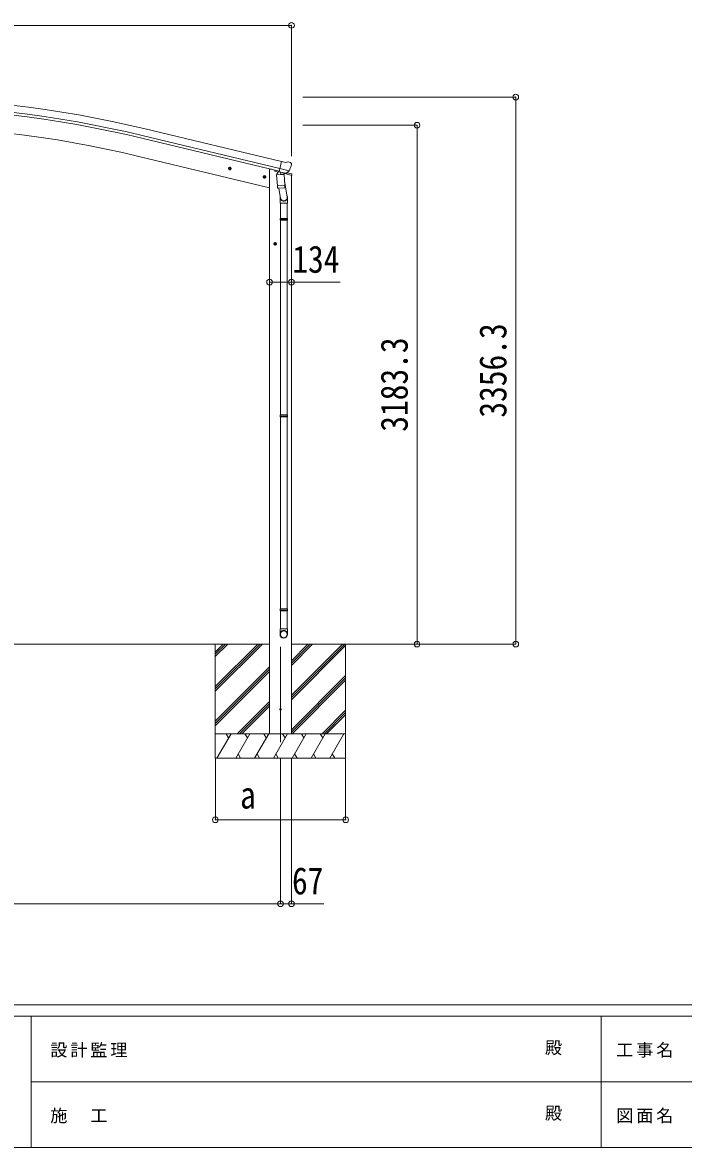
# Model space of a CAD drawing. Units: millimetres at full size. Extents: x -9783 to 9892, y -6828 to 6752.
# Drawn here: x -4022 to 36, y -6828 to 74 of the extents above; entities that cross this region are included whole.
import ezdxf
from ezdxf.enums import TextEntityAlignment as Align

# ---------------------------------------------------------------- set-up
doc = ezdxf.new("R2010")
doc.units = ezdxf.units.MM
doc.header["$LTSCALE"] = 35
doc.header["$PDMODE"] = 32
doc.header["$PDSIZE"] = 35
for name, color, linetype, lineweight in [('0-0_0', 7, 'Continuous', 9), ('0-1_本体', 4, 'Continuous', 9), ('0-2_部品', 7, 'Continuous', 9), ('0-8_PARTS2', 2, 'Continuous', 9), ('0-A_寸法', 6, 'Continuous', 9), ('F-0_240', 7, 'Continuous', 9)]:
    doc.layers.add(name, color=color, linetype=linetype, lineweight=lineweight)
doc.styles.add('ＭＳ ゴシック', font='')
doc.styles.get('ＭＳ ゴシック').set_extended_font_data('MS Gothic')

msp = doc.modelspace()

# ---------------------------------------------------------------- linework, layer by layer
at = {"layer": '0-0_0'}
for p, q in [((-7332.81, -3739.41), (-2505.19, -3739.41)), ((-2838.19, -3788.01), (-2789.59, -3739.41)), ((-2838.19, -3802.15), (-2775.45, -3739.41)), ((-2838.19, -3816.3), (-2761.31, -3739.41)), ((-2838.19, -4028.43), (-2549.18, -3739.41)), ((-2838.19, -4014.28), (-2563.32, -3739.41)), ((-2838.19, -4000.14), (-2577.46, -3739.41)), ((-2838.19, -3739.41), (-2838.19, -4439.41)), ((-2371.19, -3841.51), (-2269.09, -3739.41)), ((-2371.19, -3855.65), (-2254.95, -3739.41)), ((-2371.19, -3869.8), (-2240.81, -3739.41)), ((-2371.19, -4067.78), (-2042.82, -3739.41)), ((-2371.19, -4053.64), (-2056.96, -3739.41)), ((-2371.19, -3739.41), (-1950.03, -3739.41)), ((-2371.19, -4081.93), (-2038.19, -3748.93)), ((-2038.19, -3739.41), (-2038.19, -4439.41)), ((-2838.19, -4212.27), (-2505.19, -3879.28)), ((-2838.19, -4226.42), (-2505.19, -3893.42)), ((-2838.19, -4240.56), (-2505.19, -3907.56)), ((-2371.19, -4265.77), (-2038.19, -3932.78)), ((-2371.19, -4279.91), (-2038.19, -3946.92)), ((-2366.55, -4289.41), (-2038.19, -3961.06)), ((-2703.2, -4289.41), (-2505.19, -4091.41)), ((-2689.06, -4289.41), (-2505.19, -4105.55)), ((-2674.91, -4289.41), (-2505.19, -4119.69)), ((-2182.7, -4289.41), (-2038.19, -4144.91)), ((-2168.56, -4289.41), (-2038.19, -4159.05)), ((-2154.41, -4289.41), (-2038.19, -4173.19)), ((-2038.19, -4289.41), (-2838.19, -4289.41)), ((-2827.9, -4439.41), (-2741.3, -4289.41)), ((-2756.3, -4315.4), (-2771.3, -4289.41)), ((-2712.43, -4439.41), (-2625.83, -4289.41)), ((-2640.83, -4315.4), (-2655.83, -4289.41)), ((-2596.96, -4439.41), (-2510.36, -4289.41)), ((-2525.36, -4315.4), (-2540.36, -4289.41)), ((-2505.19, -4289.41), (-2371.19, -4289.41)), ((-2481.49, -4439.41), (-2394.89, -4289.41)), ((-2409.89, -4315.4), (-2424.89, -4289.41)), ((-2366.02, -4439.41), (-2279.42, -4289.41)), ((-2294.42, -4315.4), (-2309.42, -4289.41)), ((-2250.55, -4439.41), (-2163.95, -4289.41)), ((-2193.95, -4289.41), (-2178.95, -4315.4)), ((-2135.08, -4439.41), (-2048.48, -4289.41)), ((-2697.43, -4413.44), (-2682.43, -4439.41)), ((-2581.96, -4413.43), (-2566.96, -4439.41)), ((-2466.49, -4413.43), (-2451.49, -4439.41)), ((-2351.02, -4413.44), (-2336.02, -4439.41)), ((-2235.55, -4413.44), (-2220.55, -4439.41)), ((-2120.08, -4413.44), (-2105.08, -4439.41)), ((-2838.19, -4439.41), (-2038.19, -4439.41))]:
    msp.add_line(p, q, dxfattribs=at)
at = {"layer": '0-1_本体'}
for p, q in [((-2442.2, -821.14), (-3277.92, -620.5)), ((-2432.13, -779.16), (-3267.84, -578.52)), ((-2446.13, -837.5), (-3281.85, -636.86)), ((-2505.19, -939.53), (-3308.23, -746.74)), ((-2505.19, -826.41), (-2505.19, -4289.41)), ((-2505.19, -826.41), (-2492.32, -826.41)), ((-2371.19, -862.69), (-2371.19, -4289.41))]:
    msp.add_line(p, q, dxfattribs=at)
for radius in [7073, 7029.83, 7013, 6900]:
    msp.add_arc((-4919, -7456.09), radius, 76.5, 103.5, dxfattribs=at)
at = {"layer": '0-2_部品'}
for p, q in [((-2759.27, -819.32), (-2739.82, -823.98)), ((-2751.68, -814.45), (-2756.84, -819.9)), ((-2751.88, -831.37), (-2747.21, -811.93)), ((-2744.38, -816.21), (-2751.68, -814.45)), ((-2747.41, -828.85), (-2742.25, -823.4)), ((-2742.25, -823.4), (-2744.38, -816.21)), ((-2384.4, -835.37), (-2441.91, -821.57)), ((-2405.4, -783.75), (-2431.34, -777.53)), ((-2405.4, -783.75), (-2392.14, -781.05)), ((-2377.66, -784.24), (-2390.85, -781.08)), ((-2374.57, -786.49), (-2370.71, -792.79)), ((-2370.35, -795.07), (-2370.62, -796.22)), ((-2545.35, -870.67), (-2525.9, -875.34)), ((-2537.76, -865.81), (-2542.92, -871.26)), ((-2537.96, -882.73), (-2533.29, -863.28)), ((-2530.46, -867.56), (-2537.76, -865.81)), ((-2533.49, -880.2), (-2528.33, -874.76)), ((-2528.33, -874.76), (-2530.46, -867.56)), ((-2472.88, -830.99), (-2472.88, -834.24)), ((-2450.82, -843.48), (-2469.04, -839.1)), ((-2461.48, -860.93), (-2415.79, -857.73)), ((-2456.8, -927.76), (-2461.48, -860.93)), ((-2447.06, -839.16), (-2460.37, -854.48)), ((-2460.37, -854.48), (-2459.93, -860.82)), ((-2446.12, -839.09), (-2447.06, -839.16)), ((-2443.03, -841.57), (-2444.56, -841.2)), ((-2406.33, -850.38), (-2443.03, -841.57)), ((-2437.08, -843.39), (-2436.06, -858)), ((-2408.87, -852.39), (-2434.69, -858.82)), ((-2417.56, -854.55), (-2417.33, -857.84)), ((-2415.79, -857.73), (-2411.11, -924.57)), ((-2403.96, -850.85), (-2411.48, -849.05)), ((-2368.32, -863.29), (-2411.25, -852.98)), ((-2408.17, -850.6), (-2408.12, -851.35)), ((-2404.8, -850.74), (-2406.33, -850.38)), ((-2401.25, -850.28), (-2384.88, -835.79)), ((-2397.56, -847.01), (-2370.62, -853.48)), ((-2368.32, -856.39), (-2368.32, -863.29)), ((-2456.8, -927.76), (-2411.11, -924.57)), ((-2456.79, -927.76), (-2455.9, -940.46)), ((-2412.1, -939.17), (-2453.8, -942.09)), ((-2448.37, -941.71), (-2437.64, -1005.3)), ((-2412.85, -899.8), (-2396.93, -995.97)), ((-2410.26, -937.04), (-2411.13, -924.57)), ((-2410.65, -938.39), (-2410.65, -938.39)), ((-2440.78, -998.48), (-2440.78, -1033.13)), ((-2440.78, -1033.13), (-2394.78, -1033.13)), ((-2438.78, -1033.13), (-2438.78, -1127.13)), ((-2396.78, -1033.13), (-2396.78, -1127.13)), ((-2394.78, -1033.13), (-2394.78, -998.78)), ((-2440.78, -1129.13), (-2439.78, -1127.13)), ((-2440.78, -1129.13), (-2394.78, -1129.13)), ((-2440.78, -1129.13), (-2440.78, -1137.13)), ((-2440.78, -1137.13), (-2394.78, -1137.13)), ((-2440.78, -1137.13), (-2439.78, -1139.13)), ((-2439.78, -1127.13), (-2395.78, -1127.13)), ((-2439.78, -1139.13), (-2395.78, -1139.13)), ((-2438.78, -1139.13), (-2438.78, -2333.47)), ((-2396.78, -1139.13), (-2396.78, -2333.47)), ((-2394.78, -1129.13), (-2395.78, -1127.13)), ((-2480.99, -1283), (-2460.99, -1283)), ((-2474.74, -1276.5), (-2478.5, -1283)), ((-2467.24, -1276.5), (-2474.74, -1276.5)), ((-2470.99, -1293), (-2470.99, -1273)), ((-2463.49, -1283), (-2467.24, -1276.5)), ((-2467.24, -1289.5), (-2463.49, -1283)), ((-2440.78, -2335.47), (-2439.78, -2333.47)), ((-2440.78, -2335.47), (-2440.78, -2343.47)), ((-2440.78, -2335.47), (-2394.78, -2335.47)), ((-2440.78, -2343.47), (-2439.78, -2345.47)), ((-2440.78, -2343.47), (-2394.78, -2343.47)), ((-2439.78, -2333.47), (-2395.78, -2333.47)), ((-2439.78, -2345.47), (-2395.78, -2345.47)), ((-2438.78, -2345.47), (-2438.78, -3523.51)), ((-2396.78, -2345.47), (-2396.78, -3523.51)), ((-2394.78, -2335.47), (-2395.78, -2333.47)), ((-2394.78, -2343.47), (-2395.78, -2345.47)), ((-2394.78, -2335.47), (-2394.78, -2343.47)), ((-2440.78, -3525.51), (-2439.78, -3523.51)), ((-2440.78, -3525.51), (-2440.78, -3533.51)), ((-2440.78, -3525.51), (-2394.78, -3525.51)), ((-2440.78, -3533.51), (-2439.78, -3535.51)), ((-2440.78, -3533.51), (-2394.78, -3533.51)), ((-2439.78, -3523.51), (-2395.78, -3523.51)), ((-2439.78, -3535.51), (-2395.78, -3535.51)), ((-2438.78, -3535.51), (-2438.78, -3645.51)), ((-2396.78, -3535.51), (-2396.78, -3645.51)), ((-2394.78, -3525.51), (-2395.78, -3523.51)), ((-2394.78, -3533.51), (-2395.78, -3535.51)), ((-2394.78, -3525.51), (-2394.78, -3533.51)), ((-2440.78, -3645.51), (-2394.78, -3645.51)), ((-2440.78, -3679.65), (-2440.78, -3645.51)), ((-2394.78, -3679.65), (-2394.78, -3645.51))]:
    msp.add_line(p, q, dxfattribs=at)
for points in [[(-2756.84, -819.9), (-2754.71, -827.09), (-2747.41, -828.85)], [(-2436.76, -842.98), (-2446.49, -840.64), (-2431.34, -777.53)], [(-2542.92, -871.26), (-2540.79, -878.45), (-2533.49, -880.2)], [(-2436.76, -842.98), (-2436.53, -843.13), (-2411.76, -849.07), (-2411.48, -849.05)], [(-2384.13, -834.8), (-2384.72, -835.64), (-2384.88, -835.79)], [(-2394.78, -1129.13), (-2394.78, -1137.13), (-2395.78, -1139.13)], [(-2478.5, -1283), (-2474.74, -1289.5), (-2467.24, -1289.5)]]:
    msp.add_lwpolyline(points, dxfattribs=at)
for centre, radius in [((-2749.55, -821.65), 8.5), ((-2749.55, -821.65), 7.7), ((-2749.55, -821.65), 6.5), ((-2535.62, -873.01), 8.5), ((-2535.62, -873.01), 7.7), ((-2535.62, -873.01), 6.5), ((-2470.99, -1283), 8.5), ((-2470.99, -1283), 7.7), ((-2470.99, -1283), 6.5)]:
    msp.add_circle(centre, radius, dxfattribs=at)
at = {"layer": '0-2_部品', "color": 4}
msp.add_circle((-2437.79, -4139.41), 5, dxfattribs=at)
at = {"layer": '0-2_部品'}
for centre, radius, start, end in [((-2391.55, -783.99), 3, 76.5, 101.5), ((-2567.43, -748.97), 202.4, 334.90875, 346.5), ((-2378.83, -789.1), 5, 31.5, 76.5), ((-2467.88, -834.24), 5, 180, 256.5), ((-2444.45, -840.71), 0.5, 221.23754, 256.5), ((-2437.68, -843.47), 0.604, 7.79405, 79.40158), ((-2435.04, -857.85), 1.03, 188.03431, 289.96103), ((-2409.11, -851.42), 1, 284, 4), ((-2407.67, -850.57), 0.5, 76.5, 184), ((-2404.68, -850.26), 0.5, 256.5, 291.76246), ((-2371.32, -856.39), 3, 0, 76.5), ((-2453.94, -940.09), 2, 190.53157, 274), ((-2412.24, -937.18), 2, 274, 322.59038), ((-2412.2, -937.21), 1.95, 322.52234, 4.95983), ((-2424.78, -998.78), 30, 0, 2.54858)]:
    msp.add_arc(centre, radius, start, end, dxfattribs=at)
for centre, major_axis, ratio, start_param, end_param in [((-2373.27, -794.35), (1.57, -2.57), 0.99628, 0.7835347, 1.5707963), ((-2403.27, -847.93), (0.73, -2.92), 0.997631, 5.8041905, 5.8929484), ((-2403.3, -847.8), (-2.63, 3.16), 0.650902, 2.1145521, 2.1873627), ((-2403.24, -848.03), (0.73, -2.92), 0.997631, 5.965759, 6.7621801), ((-2417.78, -998.48), (-23, 0), 0.996195, 6.0000678, 10.0103449), ((-2417.78, -998.48), (-21, 0), 0.996195, 0.3319459, 3.3482706), ((-2417.78, -3677.91), (23, 0), 0.996195, 6.2831853, 9.424778), ((-2417.78, -3679.65), (23, 0), 0.996195, 6.2831853, 9.424778), ((-2417.78, -3679.65), (0, -23.43), 0.981806, 4.712389, 7.8539816)]:
    msp.add_ellipse(centre, major_axis=major_axis, ratio=ratio, start_param=start_param, end_param=end_param, dxfattribs=at)
msp.add_ellipse((-2417.78, -3679.65), major_axis=(-21, 0), ratio=0.996195, dxfattribs=at)
at = {"layer": '0-8_PARTS2', "color": 6}
msp.add_line((-7467.31, 56.99), (-2370.29, 56.99), dxfattribs=at)
at = {"layer": '0-8_PARTS2'}
msp.add_line((-2437.79, -4340.35), (-2437.79, -3756.4), dxfattribs=at)
at = {"layer": '0-A_寸法'}
for p, q in [((-2370.29, 56.99), (-2370.29, -745.35)), ((-993.71, -383.09), (-2300.14, -383.09)), ((-993.71, -3739.41), (-993.71, -383.09)), ((-1599.69, -556.09), (-2300.14, -556.09)), ((-1599.69, -3739.41), (-1599.69, -556.09)), ((-2504.79, -1518.17), (-2370.79, -1518.17)), ((-2370.79, -1518.17), (-2070.79, -1518.17)), ((-1599.69, -3739.41), (-1993.93, -3739.41)), ((-993.71, -3739.41), (-1599.69, -3739.41)), ((-2437.79, -5332.3), (-2437.79, -4442.91)), ((-2370.79, -5332.3), (-2370.79, -4442.91)), ((-2037.79, -4817.32), (-2037.79, -4442.91)), ((-7399.81, -5332.3), (-2437.79, -5332.3)), ((-2437.79, -5332.3), (-2370.79, -5332.3)), ((-2370.79, -5332.3), (-2170.79, -5332.3))]:
    msp.add_line(p, q, dxfattribs=at)
msp.add_lwpolyline([(-2037.79, -4817.32), (-2837.79, -4817.32), (-2837.79, -4442.91)], dxfattribs=at)
for p in [(-2370.29, 56.99), (-993.71, -383.09), (-1599.69, -556.09), (-2504.79, -1518.17), (-2370.79, -1518.17), (-1599.69, -3739.41), (-993.71, -3739.41), (-2837.79, -4817.32), (-2037.79, -4817.32), (-2437.79, -5332.3), (-2370.79, -5332.3)]:
    msp.add_point(p, dxfattribs=at)
at = {"layer": 'F-0_240', "color": 5}
for p, q in [((-9783.03, -5953.1), (9396.97, -5953.1)), ((-9783.03, -6023.1), (6285.75, -6023.1)), ((-3969.25, -6023.1), (-3969.25, -6828.1)), ((-469.25, -6023.1), (-469.25, -6828.1)), ((-3969.25, -6425.6), (3205.75, -6425.6)), ((-9783.03, -6828.1), (9396.97, -6828.1))]:
    msp.add_line(p, q, dxfattribs=at)

# ---------------------------------------------------------------- texts
at = {"layer": '0-A_寸法', "color": 7, "style": 'ＭＳ ゴシック', "width": 0.85}
for s, p in [('134', (-2365.17, -1511.17)), ('a', (-2685.92, -4798.32)), ('67', (-2367.04, -5325.3))]:
    msp.add_text(s, height=166.8, dxfattribs=at).set_placement(p, align=Align.BOTTOM_LEFT)
for s, p in [('3356.3', (-1000.71, -2350)), ('3183.3', (-1606.69, -2436.5))]:
    msp.add_text(s, height=166.8, rotation=90, dxfattribs=at).set_placement(p, align=Align.BOTTOM_LEFT)
at = {"layer": 'F-0_240', "style": 'ＭＳ ゴシック'}
for p in [(-814.24, -6276.85), (-814.24, -6679.35)]:
    msp.add_text('殿', height=76.98, dxfattribs=at).set_placement(p, align=Align.BOTTOM_LEFT)
at = {"layer": 'F-0_240', "char_height": 76.98, "attachment_point": 7, "style": 'ＭＳ ゴシック'}
for s, insert in [('\\T1.17;設計監理', (-3851.04, -6276.85)), ('\\T1.17;工事名', (-376.96, -6276.85)), ('\\T1.17;施\u3000工', (-3851.04, -6679.35)), ('\\T1.17;図面名', (-376.96, -6679.35))]:
    msp.add_mtext(s, dxfattribs=dict(at, insert=insert))

doc.saveas('drawing.dxf')
